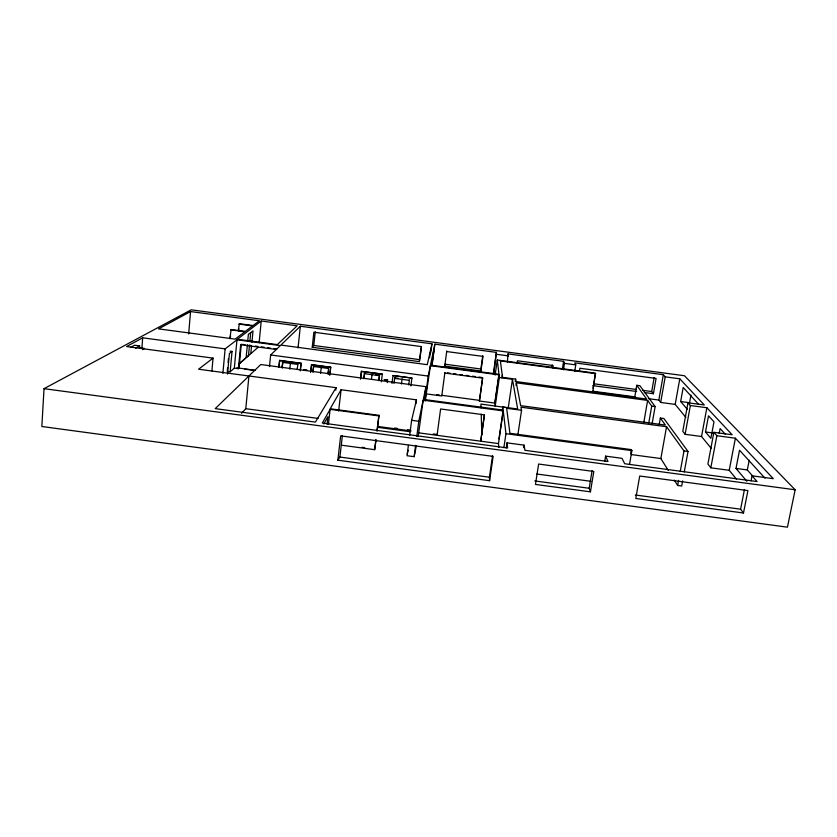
<?xml version="1.0" encoding="UTF-8"?>
<svg xmlns="http://www.w3.org/2000/svg" width="837" height="837" viewBox="0 0 837 837"><rect width="100%" height="100%" fill="white"/><g stroke="black" fill="none" stroke-linecap="round" stroke-linejoin="round"><path stroke-width="1.26" d="M44.026 388.671L41.85 426.504L787.439 527.174L795.15 489.791L684.446 375.729L191.192 309.826L44.026 388.671L795.15 489.791M130.478 347.512L134.6 345.242L139.643 345.922L139.497 347.763L144.55 348.433L142.552 349.594M141.892 348.171L142.677 337.824L225.132 348.872L236.986 339.791L280.332 345.587L270.644 354.972L269.483 366.585M188.66 333.963L190.554 311.563L259.376 320.759L253.067 325.53L239.392 323.71L238.252 330.489M211.897 370.969L213.048 358.121L126.607 346.539L142.677 337.824M222.883 373.417L225.132 348.872M229.861 338.682L231.138 329.527L245.293 331.421L252.554 325.917L238.848 324.086M227.612 367.579L227.256 371.408L230.154 371.795L234.329 368.134L236.986 339.791M228.082 362.484L228.438 358.665M230.321 338.336L230.552 335.825M227.497 374.118L229.411 353.528L232.048 351.414L230.112 351.153M230.154 371.795L232.048 351.414M238.671 331.379L238.911 328.826M238.399 368.678L240.669 344.708L241.297 344.206L239.037 368.113L238.399 368.678L234.329 368.134M244.666 359.052L239.256 363.572M247.386 344.635L246.151 357.545L250.797 353.706L251.529 346.11M247.762 340.764L248.38 334.308L253.004 330.908L251.906 342.302M248.495 355.61L249.478 345.378M249.855 341.538L250.713 332.592M241.548 413.332L245.775 408.697L248.934 375.98M259.114 342.699L261.238 321.01L297.156 325.802L277.329 344.603L237.384 339.257L261.238 321.01M278.805 366.972L279.673 360.349L301.132 363.227L300.316 370.896M279.024 366.742L279.673 360.349M281.828 367.453L282.875 361.783L282.226 368.144M289.811 369.159L290.47 362.808L293.002 363.143M298.045 347.91L300.337 326.231L431.955 343.819L431.118 350.18M297.041 369.494L298.066 363.823M300.263 369.849L301.132 363.227M312.232 347.282L313.865 332.216L421.262 346.57L419.316 361.615L312.232 347.282L313.77 345.482L315.256 331.808M310.59 372.475L311.573 364.618L330.699 367.181L329.841 374.85M310.872 371.011L311.573 364.618M312.756 371.555L313.697 365.957L313.007 372.308M320.592 373.323L321.293 366.972L323.825 367.307M327.968 373.595L328.543 368.5L313.31 366.46M328.177 374.338L328.46 371.795M329.715 375.039L330.699 367.181M327.079 424.233L327.926 416.669L323.814 423.972M328.418 424.38L330.123 409.356L378.816 415.905L379.035 415.319L330.186 408.759L341.088 389.728L416.47 399.845L415.979 403.601M335.773 390.188L336.055 387.677L198.568 369.222L213.048 358.121M338.65 411.009L341.088 389.728M337.855 460.204L340.669 435.857L493.139 456.395L489.593 480.679L337.855 460.204L339.885 457.054L342.385 435.491M360.465 379.192L361.479 371.314L382.321 374.108L381.39 381.766M360.726 377.696L361.479 371.314M363.718 378.659L364.576 373.114L363.98 378.125M371.482 379.14L372.088 374.118M378.753 380.678L379.36 375.656L364.315 373.637M378.983 380.144L379.59 375.133M341.569 445.211L374.673 449.678L375.907 439.666M376.974 430.919L378.816 415.905M376.012 439.948L374.673 449.678M377.121 430.877L379.035 415.319M387.249 382.614L387.594 380.019L384.298 379.705L387.594 380.019M392.009 383.419L393.045 375.541L411.95 378.073L410.904 385.951M393.976 383.524L394.802 377.864L398.454 378.345M401.457 383.984L402.105 378.837M408.759 384.957L409.408 379.82L409.262 380.333L394.614 378.366L394.802 377.864M408.393 445.315L407.044 455.736L414.148 456.688L416.303 445.87M409.68 435.313L411.616 420.31L416.47 399.845M419.996 358.435L421.44 347.261M414.148 456.688L415.633 445.305M416.784 436.454L418.772 421.273L423.177 400.159L503.267 410.904L505.946 433.692L503.884 447.628M418.155 436.569L423.177 400.159M429.517 357.797L431.045 348.914L430.364 354.093M424.296 399.584L425.991 386.673L260.778 364.524L215.214 408.623L315.392 422.11L336.055 387.677M424.997 400.536L428.199 376.075L430.375 365.675L499.03 374.861L499.344 377.529L495.211 406.102L494.939 403.099L499.03 374.861M425.259 400.986L430.375 365.675M431.526 365.706L433.984 349.301L431.934 364.838M432.018 365.8L434.863 344.174L496.393 352.387L493.851 373.564M446.696 351.55L483.001 356.405L480.94 370.979L444.74 366.135L446.791 350.944M444.918 372.496L441.758 395.964L426.661 393.934M444.74 366.135L445.012 364.2L480.867 368.991L480.94 370.979M480.867 368.991L482.74 355.756M494.939 403.099L479.413 401.017L482.625 377.539M479.413 401.017L482.656 378.136L444.834 373.072M484.288 415.298L480.731 441.204L484.497 414.859L440.607 408.969L437.071 435.324L437.186 434.455L433.304 433.932M493.286 374.003L496.393 352.387M495.117 375.081L497.293 360.004L595.463 373.135L592.69 392.543M494.887 402.43L498.59 376.828M501.897 377.864L502.273 375.29M489.593 480.679L489.425 477.226L492.554 455.726M507.62 356.447L507.986 353.905L563.573 361.333L564.483 363.384L563.468 369.787M507.4 362.295L507.986 353.905M502.242 410.873L502.807 407.002L517.684 409L512.453 379.287L499.344 377.529M498.946 438.923L502.807 412.61M498.81 447.418L498.475 443.589L503.267 410.904M481.034 407.881L480.919 404.083L508.237 407.849L512.453 379.287M517.088 363.143L517.444 360.768L553.121 365.539L552.755 367.914M515.247 381.588L515.613 379.119L502.545 377.361L500.369 360.925L595.777 373.679M506.27 447.9L507.023 442.857L524.035 445.148L524.945 450.316L607.986 461.49L605.611 456.123L622.006 458.331L624.684 463.74L757.087 481.557L752.055 475.824L751.071 480.856M515.948 385.344L516.324 382.833L647.639 400.421L651.73 406.102L648.811 422.79M517.862 434.832L521.556 410.287L520.959 407.19L666.555 426.724L683.996 450.955L680.24 471.419M523.659 447.669L524.035 445.148M551.792 367.485L552.19 364.922M562.38 368.95L563.573 361.333M574.737 371.293L575.762 364.89L574.757 362.86L663.322 374.694L665.206 376.838L679.79 378.795L704.294 404.972L687.972 402.785L682.783 431.275L685.116 434.309L701.532 436.516L711.356 448.506M579.476 370.801L579.884 368.249L656.082 378.429L653.404 393.735L644.385 392.532M593.004 388.19L595.253 374.39M590.43 491.842L593.82 471.482L538.62 464.043L535.46 484.424L590.43 491.842L589.185 488.274L592.104 470.635M604.764 461.156L605.611 456.123M634.645 397.638L636.758 385.292L639.886 385.711L655.141 406.562L651.981 424.537M630.7 453.392L631.349 449.615L509.942 433.294L506.636 408.289L521.556 410.287M629.497 464.535L631.904 450.63L631.349 449.615M643.925 421.764L647.639 400.421M653.404 393.735L651.72 391.538L654.147 377.633M685.869 417.412L675.187 404.386L660.675 402.44L658.845 400.055L663.322 374.694M660.675 402.44L665.206 376.838M659.2 424.505L660.341 418.071L663.919 418.552L688.024 451.488L684.258 471.953M668.261 470.404L660.864 458.561L666.555 426.724M675.187 404.386L679.79 378.795M687.397 409.439L680.659 401.53L683.201 387.468L698.592 404.281M690.975 395.054L689.573 402.723L680.659 401.53M685.116 434.309L690.368 405.526L687.972 402.785M682.615 480.909L681.674 486.025L677.667 485.481L678.608 480.365M701.532 436.516L706.878 407.734L690.368 405.526M705.497 431.986L708.52 415.811L713.992 421.796L710.885 438.337L705.497 431.986L712.998 432.991M706.878 407.734L732.176 434.769L713.877 432.31L707.903 464.033L710.812 467.82L729.226 470.3L736.56 479.256M710.812 467.82L716.87 435.732L713.877 432.31M719.192 433.44L720.123 428.565L725.323 434.267M729.226 470.3L735.399 438.211L716.87 435.732M746.866 481.275L735.995 468.427L739.521 450.233L765.028 478.22M753.227 476.682L747.305 469.944L749.209 460.245M743.497 513.008L635.785 498.475L639.719 476.012L747.912 490.587L743.497 513.008L740.599 509.199L744.47 489.478M425.991 386.673L423.334 399.385L503.173 410.109L502.807 407.002M434.863 344.174L430.49 365.11L498.967 374.275L497.293 360.004M431.955 343.819L427.268 364.67L280.866 345.074L300.337 326.231M407.263 454.072L408.121 450.243M419.316 361.615L419.839 359.68L313.77 345.482M411.95 378.073L393.045 375.541M382.321 374.108L361.364 371.523M330.123 409.356L322.297 423.041L507.62 447.983L507.023 442.857M239.236 363.813L248.411 355.767M251.226 353.308L257.775 347.564M135.584 348.192L139.643 345.922M190.554 311.563L158.549 328.868L235.124 339.121L244.864 331.745L230.677 329.851M496.623 354.313L508.331 355.882M564.483 363.384L575.762 364.89M594.322 383.859L636.413 389.487M642.785 390.345L651.72 391.538M592.889 385.637L636.664 391.496M592.753 391.214L635.524 396.937M648.487 398.674L658.845 400.055M242.573 344.373L245.115 344.718M248.924 345.221L251.466 345.566M255.275 346.079L257.817 346.413M261.29 346.874L264.178 347.261M267.673 347.721L270.529 348.119M274.055 348.579L276.88 348.966M240.669 344.708L276.346 349.489M447.429 372.831L449.95 373.166M453.717 373.668L456.228 374.003M460.005 374.516L462.516 374.85M466.282 375.353L468.804 375.687M472.57 376.19L475.081 376.535M478.858 377.037L481.369 377.372M270.644 354.972L428.199 376.075M651.73 406.102L655.141 406.562M311.427 364.806L330.573 367.37M279.464 360.569L300.943 363.446M284.141 361.961L286.672 362.295M314.963 366.125L317.495 366.46M375.834 374.631L378.345 374.966M282.351 362.348L297.585 364.388M236.881 367.82L255.473 370.32M436.83 394.645L439.341 394.98M441.852 395.315L479.392 400.358M244.885 369.138L253.789 370.341M683.996 450.955L688.024 451.488M411.616 420.31L418.772 421.273M505.946 433.692L631.904 450.63M735.995 468.427L747.305 469.944M631.15 454.564L660.864 458.561M752.055 475.824L773.273 478.68L735.399 438.211M394.625 428.042L397.209 428.398M407.577 429.789L410.161 430.134M377.539 426.41L411.124 430.929M245.775 408.697L318.123 418.427M377.592 427.32L409.963 431.683M418.898 432.875L498.475 443.589M362.128 447.303L364.681 447.649M536.81 474.014L590.964 481.317M534.801 480.94L589.185 488.274M635.335 495.002L740.599 509.199M339.885 457.054L489.425 477.226M636.758 385.292L646.666 399.061L516.084 381.578L515.613 379.119M660.341 418.071L665.363 425.06L520.666 405.652L516.324 382.833M674.308 480.103L677.667 485.481M481.223 414.221L481.819 434.497M307.085 370.289L303.747 369.975L307.085 370.289"/></g></svg>
